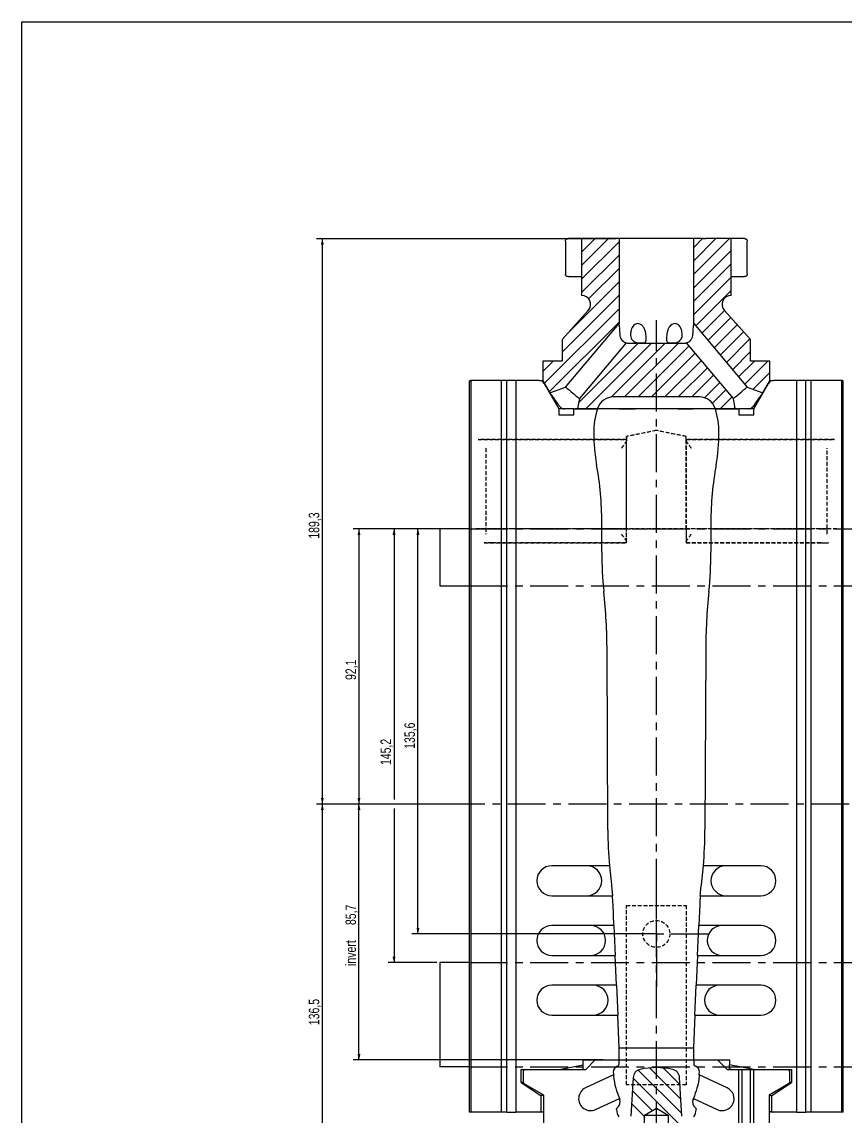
# Model space of a CAD drawing. Header units: millimetres. Extents: x 8 to 832, y 8 to 585.
# Drawn here: x 8 to 283.4, y 218.6 to 585 of the extents above; entities that cross this region are included whole.
import ezdxf

# ---------------------------------------------------------------- set-up
doc = ezdxf.new("R2010")
doc.units = ezdxf.units.MM
doc.linetypes.add('CENTERX2', pattern=[20.32, 12.7, -2.54, 2.54, -2.54])
doc.linetypes.add('HIDDEN', pattern=[1.905, 1.27, -0.635])
for name, color, linetype in [('CENTERLINE', 4, 'CENTERX2'), ('DIMENSIONS', 2, 'Continuous'), ('HATCH', 3, 'Continuous'), ('HIDDEN', 3, 'HIDDEN')]:
    doc.layers.add(name, color=color, linetype=linetype)
doc.layers.add('OUTLINE', color=7, linetype='Continuous', lineweight=25)
doc.styles.add('SLDTEXTSTYLE0', font='TXT', dxfattribs={"width": 0.75})
doc.dimstyles.new('SLDDIMSTYLE0', dxfattribs={"dimtxt": 3.5, "dimasz": 2, "dimexe": 0, "dimexo": 0.0625, "dimgap": 0.875, "dimtad": 1, "dimrnd": 1e-09, "dimzin": 12, "dimdsep": 46, "dimtxsty": 'SLDTEXTSTYLE0', "dimsah": 1, "dimcen": 0.09, "dimadec": 0, "dimazin": 3, "dimtfac": 1, "dimtofl": 0, "dimtmove": 0, "dimatfit": 3, "dimfxl": 0, "dimfrac": 2, "dimtolj": 1, "dimtzin": 12, "dimarcsym": 0})
doc.dimstyles.new('SLDDIMSTYLE1', dxfattribs={"dimtxt": 3.5, "dimasz": 2, "dimexe": 0, "dimexo": 0.0625, "dimgap": 0.875, "dimtad": 1, "dimdec": 1, "dimrnd": 1e-09, "dimzin": 12, "dimdsep": 46, "dimtxsty": 'SLDTEXTSTYLE0', "dimsah": 1, "dimcen": 0.09, "dimadec": 0, "dimazin": 3, "dimtfac": 1, "dimtdec": 1, "dimtofl": 0, "dimtmove": 0, "dimatfit": 3, "dimfxl": 0, "dimfrac": 2, "dimtolj": 1, "dimtzin": 12, "dimarcsym": 0})

# ---------------------------------------------------------------- blocks, each defined once
blk = doc.blocks.new('SW_HATCH_0')
at = {"layer": 'HATCH', "color": 0}
for p, q in [((-46.98, 307.74), (-56, 298.72)), ((-51.47, 307.74), (-56, 303.21)), ((-55.96, 307.74), (-56, 307.7)), ((-43.5, 306.73), (-56, 294.23)), ((-6.57, 307.74), (-18.5, 295.81)), ((-11.06, 307.74), (-18.5, 300.3)), ((-15.55, 307.74), (-18.5, 304.79)), ((-43.5, 302.24), (-56, 289.74)), ((-6, 303.82), (-18.5, 291.32)), ((-43.5, 297.75), (-53.65, 287.6)), ((-6, 299.33), (-18.5, 286.83)), ((-43.5, 293.26), (-60.18, 276.58)), ((-6, 294.84), (-18.5, 282.34)), ((-6, 290.35), (-17.84, 278.51)), ((-43.5, 288.77), (-62.5, 269.77)), ((-43.5, 284.28), (-68.49, 259.29)), ((-8.18, 283.68), (-15.79, 276.07)), ((-43.5, 279.79), (-66.84, 256.44)), ((-6.06, 281.31), (-13.74, 273.63)), ((-3.94, 278.94), (-11.69, 271.19)), ((-1.81, 276.57), (-9.64, 268.74)), ((-37.08, 272.74), (-56.99, 252.83)), ((-32.59, 272.74), (-54.49, 250.84)), ((-28.1, 272.74), (-46.15, 254.69)), ((-23.61, 272.74), (-41.61, 254.74)), ((-20.05, 271.81), (-37.12, 254.74)), ((0.31, 274.21), (-7.59, 266.3)), ((-18, 269.37), (-32.63, 254.74)), ((0.5, 269.91), (-5.55, 263.86)), ((-65.53, 266.74), (-69, 263.27)), ((-15.95, 266.93), (-28.14, 254.74)), ((-13.9, 264.49), (-23.65, 254.74)), ((1.82, 266.74), (-3.5, 261.42)), ((6.31, 266.74), (-1.45, 258.98)), ((-11.85, 262.04), (-19.16, 254.74)), ((7, 262.94), (1.36, 257.3)), ((-9.8, 259.6), (-14.93, 254.48)), ((-7.76, 257.16), (-12.27, 252.64)), ((-5.71, 254.72), (-9.59, 250.84)), ((-4.73, 251.21), (-5.1, 250.84)), ((-37.04, 29.36), (-22.5, 14.82)), ((-33.26, 30.07), (-22.8, 19.61)), ((-28.77, 30.07), (-23.09, 24.39)), ((-38.77, 26.6), (-22.02, 9.85)), ((-39.03, 22.37), (-32.43, 15.76)), ((-39.29, 18.14), (-35, 13.85))]:
    blk.add_line(p, q, dxfattribs=at)
blk = doc.blocks.new('_D_1')
at = {"layer": 'DIMENSIONS'}
for p, q in [((128.89, 323.11), (106.51, 323.11)), ((108.51, 323.11), (108.51, 186.61)), ((182.07, 186.61), (106.51, 186.61))]:
    blk.add_line(p, q, dxfattribs=at)
for points in [[(108.51, 323.11), (108.01, 321.11), (109.01, 321.11)], [(108.51, 186.61), (109.01, 188.61), (108.01, 188.61)]]:
    blk.add_solid(points, dxfattribs=at)
at = {"layer": 'DIMENSIONS', "insert": (103.99, 249.05), "char_height": 3.5, "attachment_point": 1, "rotation": 90, "style": 'SLDTEXTSTYLE0'}
blk.add_mtext('136,5', dxfattribs=at)
blk = doc.blocks.new('_D_2')
at = {"layer": 'DIMENSIONS'}
for p, q in [((156.77, 415.21), (118.78, 415.21)), ((120.78, 415.21), (120.78, 323.11)), ((128.89, 323.11), (118.78, 323.11))]:
    blk.add_line(p, q, dxfattribs=at)
for points in [[(120.78, 415.21), (120.28, 413.21), (121.28, 413.21)], [(120.78, 323.11), (121.28, 325.11), (120.28, 325.11)]]:
    blk.add_solid(points, dxfattribs=at)
at = {"layer": 'DIMENSIONS', "insert": (116.27, 364.64), "char_height": 3.5, "attachment_point": 1, "rotation": 90, "style": 'SLDTEXTSTYLE0'}
blk.add_mtext('92,1', dxfattribs=at)
blk = doc.blocks.new('_D_4')
at = {"layer": 'DIMENSIONS'}
for p, q in [((146.77, 415.21), (130.51, 415.21)), ((132.51, 415.21), (132.51, 324.61)), ((132.51, 321.61), (132.51, 270.01)), ((146.77, 270.01), (130.51, 270.01))]:
    blk.add_line(p, q, dxfattribs=at)
for points in [[(132.51, 415.21), (132.01, 413.21), (133.01, 413.21)], [(132.51, 270.01), (133.01, 272.01), (132.01, 272.01)]]:
    blk.add_solid(points, dxfattribs=at)
at = {"layer": 'DIMENSIONS', "insert": (127.99, 336.15), "char_height": 3.5, "attachment_point": 1, "rotation": 90, "style": 'SLDTEXTSTYLE0'}
blk.add_mtext('145,2', dxfattribs=at)
blk = doc.blocks.new('_D_5')
at = {"layer": 'DIMENSIONS'}
for p, q in [((206.77, 512.41), (106.51, 512.41)), ((108.51, 512.41), (108.51, 323.11)), ((128.89, 323.11), (106.51, 323.11))]:
    blk.add_line(p, q, dxfattribs=at)
for points in [[(108.51, 512.41), (108.01, 510.41), (109.01, 510.41)], [(108.51, 323.11), (109.01, 325.11), (108.01, 325.11)]]:
    blk.add_solid(points, dxfattribs=at)
at = {"layer": 'DIMENSIONS', "insert": (103.99, 411.95), "char_height": 3.5, "attachment_point": 1, "rotation": 90, "style": 'SLDTEXTSTYLE0'}
blk.add_mtext('189,3', dxfattribs=at)
blk = doc.blocks.new('_D_9')
at = {"layer": 'DIMENSIONS'}
for p, q in [((146.77, 415.21), (138.51, 415.21)), ((140.51, 279.61), (140.51, 415.21)), ((219.27, 279.61), (138.51, 279.61))]:
    blk.add_line(p, q, dxfattribs=at)
for points in [[(140.51, 415.21), (140.01, 413.21), (141.01, 413.21)], [(140.51, 279.61), (141.01, 281.61), (140.01, 281.61)]]:
    blk.add_solid(points, dxfattribs=at)
at = {"layer": 'DIMENSIONS', "insert": (135.99, 341.59), "char_height": 3.5, "attachment_point": 1, "rotation": 90, "style": 'SLDTEXTSTYLE0'}
blk.add_mtext('135,6', dxfattribs=at)
blk = doc.blocks.new('_D_12')
at = {"layer": 'DIMENSIONS'}
for p, q in [((160.79, 323.11), (118.78, 323.11)), ((120.78, 237.41), (120.78, 323.11)), ((202.35, 237.41), (118.78, 237.41))]:
    blk.add_line(p, q, dxfattribs=at)
for points in [[(120.78, 323.11), (120.28, 321.11), (121.28, 321.11)], [(120.78, 237.41), (121.28, 239.41), (120.28, 239.41)]]:
    blk.add_solid(points, dxfattribs=at)
at = {"layer": 'DIMENSIONS', "char_height": 3.5, "attachment_point": 1, "rotation": 90, "style": 'SLDTEXTSTYLE0'}
for s, insert in [('85,7', (116.27, 282.57)), ('invert', (116.27, 268.9))]:
    blk.add_mtext(s, dxfattribs=dict(at, insert=insert))
blk = doc.blocks.new('SW_CENTERMARKSYMBOL_1')
at = {"layer": 'CENTERLINE', "color": 0}
for p, q in [((0, 5), (0, 18.4)), ((-5, 0), (-18.4, 0)), ((0, 0), (-2.5, 0)), ((0, 0), (0, 2.5)), ((0, 0), (0, -2.5)), ((0, 0), (2.5, 0)), ((5, 0), (18.4, 0)), ((0, -5), (0, -18.4))]:
    blk.add_line(p, q, dxfattribs=at)

msp = doc.modelspace()

# ---------------------------------------------------------------- linework, layer by layer
at = {"layer": 'CENTERLINE'}
for p, q in [((220.272, 129.442), (220.272, 485.135)), ((157.772, 415.212), (419.772, 415.212)), ((157.772, 396.112), (409.772, 396.112)), ((129.887, 323.112), (715.108, 323.112)), ((157.772, 270.012), (409.772, 270.012)), ((157.772, 235.112), (409.772, 235.112))]:
    msp.add_line(p, q, dxfattribs=at)
at = {"layer": 'HIDDEN'}
for p, q in [((160.619, 445.212), (210.272, 445.212)), ((162.763, 445.212), (160.619, 445.212)), ((210.272, 445.212), (162.763, 445.212)), ((210.272, 415.212), (210.272, 446.21)), ((210.272, 410.81), (210.272, 444.913)), ((230.272, 415.212), (230.272, 446.21)), ((230.272, 445.212), (279.926, 445.212)), ((277.782, 445.212), (230.272, 445.212)), ((230.272, 444.913), (230.272, 410.81)), ((279.926, 445.212), (277.782, 445.212)), ((163.162, 442.212), (163.162, 413.512)), ((277.383, 413.512), (277.383, 442.212)), ((220.272, 415.212), (159.859, 415.212)), ((162.708, 415.212), (159.859, 415.212)), ((162.708, 415.212), (165.261, 415.212)), ((210.272, 415.212), (165.261, 415.212)), ((210.272, 410.512), (210.272, 415.212)), ((210.272, 415.212), (220.272, 415.212)), ((280.686, 415.212), (220.272, 415.212)), ((220.272, 415.212), (230.272, 415.212)), ((230.272, 415.212), (230.272, 410.512)), ((275.283, 415.212), (230.272, 415.212)), ((275.283, 415.212), (277.836, 415.212)), ((280.686, 415.212), (277.836, 415.212)), ((165.261, 410.512), (162.703, 410.512)), ((162.763, 410.512), (162.708, 410.512)), ((162.763, 410.512), (210.272, 410.512)), ((210.272, 410.512), (165.261, 410.512)), ((275.283, 410.512), (230.272, 410.512)), ((230.272, 410.512), (277.782, 410.512)), ((275.283, 410.512), (277.842, 410.512)), ((277.836, 410.512), (277.782, 410.512)), ((210.272, 229.112), (210.272, 289.112)), ((210.272, 289.112), (230.272, 289.112)), ((230.272, 289.112), (230.272, 229.112)), ((230.272, 229.112), (210.272, 229.112))]:
    msp.add_line(p, q, dxfattribs=at)
msp.add_circle((220.272, 279.612), 4.5, dxfattribs=at)
msp.add_circle((220.272, 279.612), 4.5, dxfattribs=at)
for points, knots in [([(220.272, 448.212), (220.256, 448.208), (218.284, 447.784), (214.962, 447.059), (211.633, 446.456), (210.272, 446.21)], [0, 0, 0, 0, 0.0049987, 0.5932988, 1, 1, 1, 1]), ([(230.272, 446.21), (228.912, 446.456), (225.583, 447.059), (222.261, 447.784), (220.289, 448.208), (220.272, 448.212)], [0, 0, 0, 0, 0.4067018, 0.9950028, 1, 1, 1, 1]), ([(210.272, 444.913), (210.253, 444.814), (210.209, 444.591), (209.866, 444.032), (209.299, 443.227), (208.819, 442.573), (208.565, 442.215), (208.563, 442.212)], [0, 0, 0, 0, 0.16033905, 0.36262779, 0.64738162, 0.99707664, 1, 1, 1, 1]), ([(210.272, 446.21), (210.272, 446.012), (210.272, 445.581), (210.272, 445.274), (210.272, 445.212), (210.272, 445.212), (210.272, 445.212)], [0, 0, 0, 0, 0.3415141, 0.7421402, 0.9964026, 1, 1, 1, 1]), ([(210.272, 444.913), (210.272, 444.999), (210.272, 445.172), (210.272, 445.198), (210.272, 445.212)], [0, 0, 0, 0, 0.4918953, 1, 1, 1, 1]), ([(230.272, 445.212), (230.272, 445.212), (230.272, 445.212), (230.272, 445.333), (230.272, 445.745), (230.272, 446.099), (230.272, 446.21)], [0, 0, 0, 0, 0.0035993, 0.4091102, 0.8146839, 1, 1, 1, 1]), ([(230.272, 445.212), (230.272, 445.182), (230.272, 445.143), (230.272, 444.959), (230.272, 444.913)], [0, 0, 0, 0, 0.7537954, 1, 1, 1, 1]), ([(231.981, 442.212), (231.979, 442.215), (231.726, 442.573), (231.246, 443.227), (230.679, 444.032), (230.336, 444.591), (230.292, 444.814), (230.272, 444.913)], [0, 0, 0, 0, 0.0029234, 0.3526184, 0.6373722, 0.8396609, 1, 1, 1, 1]), ([(208.563, 413.512), (208.565, 413.509), (208.819, 413.15), (209.299, 412.496), (209.866, 411.691), (210.209, 411.132), (210.253, 410.909), (210.272, 410.81)], [0, 0, 0, 0, 0.0029234, 0.3526173, 0.6373716, 0.8396607, 1, 1, 1, 1]), ([(210.272, 410.512), (210.272, 410.541), (210.272, 410.58), (210.272, 410.765), (210.272, 410.81)], [0, 0, 0, 0, 0.75379565, 1, 1, 1, 1]), ([(230.272, 410.81), (230.292, 410.909), (230.336, 411.132), (230.679, 411.691), (231.246, 412.496), (231.726, 413.15), (231.979, 413.509), (231.981, 413.512)], [0, 0, 0, 0, 0.1603393, 0.3626284, 0.6473827, 0.9970766, 1, 1, 1, 1]), ([(230.272, 410.81), (230.272, 410.725), (230.272, 410.551), (230.272, 410.525), (230.272, 410.512)], [0, 0, 0, 0, 0.4918962, 1, 1, 1, 1])]:
    msp.add_open_spline(points, degree=3, knots=knots, dxfattribs=at)
at = {"layer": 'OUTLINE'}
for p, q in [((8, 585), (832, 585)), ((8, 8), (8, 585)), ((189.838, 511.599), (189.838, 500.524)), ((190.661, 512.412), (190.838, 512.412)), ((195.272, 512.412), (190.838, 512.412)), ((207.772, 512.412), (195.272, 512.412)), ((195.272, 512.412), (195.272, 499.712)), ((203.246, 512.424), (203.246, 512.412)), ((206.22, 512.412), (206.22, 512.424)), ((207.772, 512.412), (207.772, 483.973)), ((232.772, 512.412), (207.772, 512.412)), ((232.772, 483.973), (232.772, 512.412)), ((235.882, 512.412), (232.772, 512.412)), ((235.882, 512.412), (235.882, 512.312)), ((235.882, 512.412), (236.671, 512.412)), ((236.671, 512.312), (235.882, 512.312)), ((236.671, 512.312), (236.671, 512.412)), ((245.272, 512.412), (236.671, 512.412)), ((245.272, 499.712), (245.272, 512.412)), ((249.706, 512.412), (245.272, 512.412)), ((249.706, 512.412), (249.883, 512.412)), ((250.706, 500.524), (250.706, 511.599)), ((190.838, 499.712), (190.661, 499.712)), ((190.838, 499.712), (195.272, 499.712)), ((195.272, 499.712), (195.272, 493.412)), ((245.272, 493.412), (245.272, 499.712)), ((245.272, 499.712), (249.706, 499.712)), ((249.883, 499.712), (249.706, 499.712)), ((197.506, 488.409), (188.772, 478.664)), ((251.772, 478.664), (243.038, 488.409)), ((189.924, 462.702), (207.772, 483.973)), ((232.772, 483.973), (250.621, 462.702)), ((188.772, 478.664), (188.772, 471.412)), ((210.153, 477.476), (194.52, 458.846)), ((210.772, 477.412), (229.772, 477.412)), ((246.025, 458.846), (230.392, 477.476)), ((251.772, 471.412), (251.772, 478.664)), ((182.272, 471.412), (182.272, 464.851)), ((188.772, 471.412), (182.272, 471.412)), ((258.272, 471.412), (251.772, 471.412)), ((258.272, 464.851), (258.272, 471.412)), ((157.772, 464.861), (158.21, 464.895)), ((157.772, 219.962), (157.772, 464.861)), ((158.524, 464.912), (158.21, 464.895)), ((158.21, 464.895), (158.21, 219.962)), ((158.322, 464.912), (158.524, 464.912)), ((168.452, 464.912), (158.524, 464.912)), ((168.452, 219.962), (168.452, 464.912)), ((170.272, 464.912), (168.452, 464.912)), ((170.272, 219.962), (170.272, 464.912)), ((173.272, 464.912), (170.272, 464.912)), ((173.272, 464.912), (173.272, 219.962)), ((181.033, 464.912), (173.272, 464.912)), ((181.033, 464.912), (182.272, 464.912)), ((182.272, 464.851), (184.626, 460.774)), ((182.765, 463.912), (187.672, 455.412)), ((184.626, 460.774), (189.924, 462.702)), ((250.621, 462.702), (255.918, 460.774)), ((252.872, 455.412), (257.78, 463.912)), ((255.918, 460.774), (258.272, 464.851)), ((258.272, 464.912), (259.512, 464.912)), ((267.272, 464.912), (259.512, 464.912)), ((267.272, 219.962), (267.272, 464.912)), ((270.272, 464.912), (267.272, 464.912)), ((270.272, 219.962), (270.272, 464.912)), ((272.092, 464.912), (270.272, 464.912)), ((272.092, 219.962), (272.092, 464.912)), ((282.02, 464.912), (272.092, 464.912)), ((282.02, 464.912), (282.222, 464.912)), ((282.335, 219.962), (282.335, 464.895)), ((282.335, 464.895), (282.772, 464.861)), ((282.772, 219.962), (282.772, 464.861)), ((194.52, 458.846), (193.932, 455.512)), ((234.681, 459.412), (205.864, 459.412)), ((246.613, 455.512), (246.025, 458.846)), ((187.672, 455.412), (187.672, 453.412)), ((189.344, 455.412), (187.672, 455.412)), ((192.672, 455.412), (189.502, 455.412)), ((192.672, 453.412), (192.672, 455.412)), ((192.672, 455.412), (200.522, 455.412)), ((193.057, 455.512), (193.932, 455.512)), ((193.932, 455.512), (200.602, 455.512)), ((200.522, 455.412), (200.752, 455.412)), ((200.602, 455.512), (200.832, 455.512)), ((200.752, 455.412), (200.802, 455.412)), ((200.802, 455.412), (200.832, 455.512)), ((207.939, 455.412), (200.802, 455.412)), ((207.844, 455.412), (213.135, 455.412)), ((207.939, 455.412), (207.954, 455.512)), ((207.954, 455.512), (213.15, 455.512)), ((213.11, 455.412), (213.135, 455.412)), ((213.135, 455.412), (213.15, 455.512)), ((227.409, 455.412), (213.135, 455.412)), ((227.395, 455.512), (232.591, 455.512)), ((227.409, 455.412), (227.395, 455.512)), ((227.435, 455.412), (227.409, 455.412)), ((227.409, 455.412), (232.606, 455.412)), ((232.606, 455.412), (232.591, 455.512)), ((239.743, 455.412), (232.606, 455.412)), ((239.743, 455.412), (239.713, 455.512)), ((239.713, 455.512), (239.943, 455.512)), ((239.793, 455.412), (239.743, 455.412)), ((239.793, 455.412), (240.022, 455.412)), ((239.943, 455.512), (246.613, 455.512)), ((240.022, 455.412), (247.872, 455.412)), ((246.613, 455.512), (247.488, 455.512)), ((251.043, 455.412), (247.872, 455.412)), ((247.872, 455.412), (247.872, 453.412)), ((252.872, 455.412), (251.207, 455.412)), ((252.872, 453.412), (252.872, 455.412)), ((187.672, 453.412), (192.672, 453.412)), ((247.872, 453.412), (252.872, 453.412)), ((157.772, 415.212), (147.772, 415.212)), ((147.772, 415.212), (147.772, 396.112)), ((202.022, 407.412), (202.022, 417.412)), ((238.522, 417.412), (238.522, 407.412)), ((147.772, 396.112), (157.772, 396.112)), ((204.022, 314.412), (203.772, 374.412)), ((236.772, 374.412), (236.522, 314.412)), ((204.546, 302.412), (185.272, 302.412)), ((204.547, 302.412), (204.546, 302.412)), ((204.547, 302.412), (205.217, 296.007)), ((235.328, 296.007), (235.998, 302.412)), ((255.272, 302.412), (235.998, 302.412)), ((235.998, 302.412), (235.998, 302.412)), ((185.272, 292.412), (205.588, 292.412)), ((205.588, 292.412), (205.588, 292.412)), ((234.957, 292.412), (255.272, 292.412)), ((234.957, 292.412), (234.957, 292.412)), ((206.071, 282.412), (205.772, 289.412)), ((234.772, 289.412), (234.473, 282.412)), ((206.071, 282.412), (185.272, 282.412)), ((206.072, 282.412), (206.071, 282.412)), ((255.272, 282.412), (234.473, 282.412)), ((234.473, 282.412), (234.473, 282.412)), ((185.272, 272.412), (206.498, 272.412)), ((206.925, 262.412), (206.498, 272.412)), ((206.499, 272.412), (206.498, 272.412)), ((234.046, 272.412), (233.619, 262.412)), ((234.046, 272.412), (255.272, 272.412)), ((234.046, 272.412), (234.046, 272.412)), ((157.772, 270.012), (147.772, 270.012)), ((147.772, 270.012), (147.772, 235.112)), ((206.925, 262.412), (185.272, 262.412)), ((206.926, 262.412), (206.925, 262.412)), ((255.272, 262.412), (233.619, 262.412)), ((233.619, 262.412), (233.619, 262.412)), ((185.272, 252.412), (207.353, 252.412)), ((207.822, 241.412), (207.353, 252.412)), ((207.353, 252.412), (207.353, 252.412)), ((233.192, 252.412), (232.722, 241.412)), ((233.192, 252.412), (255.272, 252.412)), ((233.192, 252.412), (233.192, 252.412)), ((207.822, 237.412), (207.822, 241.412)), ((207.822, 241.412), (232.722, 241.412)), ((232.722, 241.412), (232.722, 237.412)), ((157.772, 235.112), (147.772, 235.112)), ((187.772, 234.242), (195.772, 235.742)), ((195.772, 237.412), (207.822, 237.412)), ((195.772, 235.742), (195.772, 237.412)), ((196.622, 234.262), (199.772, 237.412)), ((199.772, 237.412), (207.772, 237.412)), ((207.772, 236.063), (207.772, 237.412)), ((207.822, 237.412), (232.722, 237.412)), ((232.722, 237.412), (244.772, 237.412)), ((232.772, 237.412), (232.772, 236.063)), ((232.772, 237.412), (240.772, 237.412)), ((240.772, 237.412), (243.922, 234.262)), ((244.772, 237.412), (244.772, 235.742)), ((252.772, 234.242), (244.772, 235.742)), ((175.022, 234.242), (187.772, 234.242)), ((175.022, 229.881), (175.022, 234.242)), ((175.772, 229.836), (175.772, 233.762)), ((176.272, 234.262), (196.622, 234.262)), ((205.929, 232.412), (196.582, 228.053)), ((212.511, 231.502), (211.722, 218.6)), ((228.822, 218.6), (228.033, 231.502)), ((243.963, 228.053), (234.615, 232.412)), ((243.922, 234.262), (247.772, 234.262)), ((247.772, 234.262), (247.772, 210.412)), ((247.772, 234.262), (248.686, 234.262)), ((248.705, 234.242), (252.772, 234.242)), ((248.844, 234.242), (248.844, 210.422)), ((251.701, 234.242), (251.701, 209.775)), ((252.772, 234.262), (252.772, 186.612)), ((252.772, 234.262), (264.272, 234.262)), ((252.772, 234.242), (265.522, 234.242)), ((264.772, 233.762), (264.772, 229.836)), ((265.522, 234.242), (265.522, 229.881)), ((175.022, 229.881), (181.607, 225.502)), ((175.772, 229.881), (175.022, 229.881)), ((182.572, 225.622), (176.022, 229.403)), ((264.522, 229.403), (257.972, 225.622)), ((258.937, 225.502), (265.522, 229.881)), ((265.522, 229.881), (264.772, 229.881)), ((181.607, 225.502), (181.607, 220.047)), ((182.572, 225.502), (181.607, 225.502)), ((182.572, 209.074), (182.572, 225.622)), ((199.963, 220.802), (207.886, 224.497)), ((232.658, 224.497), (240.582, 220.802)), ((257.972, 225.622), (257.972, 209.074)), ((257.972, 225.502), (258.937, 225.502)), ((258.937, 220.047), (258.937, 225.502)), ((158.21, 219.962), (157.772, 219.962)), ((168.452, 219.962), (158.21, 219.962)), ((170.272, 219.962), (168.452, 219.962)), ((170.272, 219.962), (173.272, 219.962)), ((181.107, 219.962), (173.272, 219.962)), ((182.572, 219.962), (181.107, 219.962)), ((206.972, 220.762), (206.972, 220.991)), ((216.272, 218.892), (220.272, 221.295)), ((220.272, 221.295), (224.272, 218.892)), ((233.572, 220.991), (233.572, 220.762)), ((259.437, 219.962), (257.972, 219.962)), ((267.272, 219.962), (259.437, 219.962)), ((267.272, 219.962), (270.272, 219.962)), ((272.092, 219.962), (270.272, 219.962)), ((282.335, 219.962), (272.092, 219.962)), ((282.772, 219.962), (282.335, 219.962)), ((216.272, 218.892), (224.272, 218.892)), ((216.272, 204.492), (216.272, 218.892)), ((224.272, 218.892), (224.272, 204.492))]:
    msp.add_line(p, q, dxfattribs=at)
at = {"layer": 'OUTLINE', "flags": 128}
for points in [[(189.924, 462.702), (190.062, 462.586), (190.461, 462.251), (191.073, 461.738), (191.823, 461.109), (192.621, 460.439), (193.371, 459.81), (193.982, 459.297), (194.381, 458.962), (194.52, 458.846)], [(246.025, 458.846), (246.163, 458.962), (246.562, 459.297), (247.174, 459.81), (247.924, 460.439), (248.722, 461.109), (249.472, 461.738), (250.083, 462.251), (250.482, 462.586), (250.621, 462.702)], [(206.072, 282.412), (206.291, 277.279), (206.499, 272.412)], [(234.046, 272.412), (234.254, 277.279), (234.473, 282.412)], [(206.926, 262.412), (207.144, 257.315), (207.353, 252.412)], [(233.192, 252.412), (233.401, 257.315), (233.619, 262.412)]]:
    msp.add_lwpolyline(points, dxfattribs=at)
at = {"layer": 'OUTLINE'}
for centre, radius, start, end in [((195.272, 490.412), 3, 318.13205, 90), ((245.272, 490.412), 3, 90, 221.86795), ((210.772, 480.412), 3, 258.0855, 270), ((229.772, 480.412), 3, 270, 281.9145), ((158.322, 461.912), 3, 90, 100.55681), ((181.033, 462.912), 2, 30, 90), ((259.512, 462.912), 2, 90, 150), ((282.222, 461.912), 3, 79.43237, 90), ((205.864, 453.912), 5.5, 90, 163.08761), ((234.681, 453.912), 5.5, 16.91239, 90), ((226.589, 447.412), 27.267, 162.93847, 180), ((213.956, 447.412), 27.267, 0, 17.06153), ((259.322, 447.412), 60, 180, 190.28553), ((181.222, 447.412), 60, 349.71447, 0), ((94.006, 417.412), 108.017, 0, 10.28553), ((346.539, 417.412), 108.017, 169.71447, 180), ((329.629, 407.412), 127.607, 180, 185.92774), ((110.915, 407.412), 127.607, 354.07226, 0), ((3.774, 373.578), 200, 0.23873, 5.92774), ((436.771, 373.578), 200, 174.07226, 179.76127), ((356.206, 315.046), 152.185, 180.23873, 184.76207), ((84.339, 315.046), 152.185, 355.23793, 359.76127), ((185.272, 297.412), 5, 90, 270), ((196.995, 297.412), 5, 270, 90), ((243.55, 297.412), 5, 90, 270), ((255.272, 297.412), 5, 270, 90), ((125.845, 285.998), 80, 2.44552, 4.59831), ((314.699, 285.998), 80, 175.40169, 177.55448), ((185.272, 277.412), 5, 90, 270), ((198.278, 277.412), 5, 270, 90), ((242.267, 277.412), 5, 90, 270), ((255.272, 277.412), 5, 270, 90), ((185.272, 257.412), 5, 90, 270), ((199.132, 257.412), 5, 270, 90), ((241.413, 257.412), 5, 90, 270), ((255.272, 257.412), 5, 270, 90), ((207.872, 233.412), 2, 108.74934, 182.39978), ((206.972, 236.063), 0.8, 288.74934, 0), ((220.272, 209.842), 25, 77.48721, 102.51279), ((233.572, 236.063), 0.8, 180, 251.25066), ((232.672, 233.412), 2, 357.60022, 71.25066), ((176.272, 233.762), 0.5, 90, 180), ((230.852, 234.375), 25, 182.39978, 184.50362), ((215.506, 231.319), 3, 102.51279, 176.5), ((225.039, 231.319), 3, 3.5, 77.48721), ((209.693, 234.375), 25, 355.49638, 357.60022), ((264.272, 233.762), 0.5, 0, 90), ((176.272, 229.836), 0.5, 180, 240), ((198.272, 224.428), 4, 115, 295), ((242.272, 224.428), 4, 245, 65), ((264.272, 229.836), 0.5, 300, 0), ((205.772, 223.34), 2.4, 305.8883, 23.74847), ((230.852, 234.375), 25, 203.27237, 203.74847), ((234.772, 223.34), 2.4, 156.25153, 234.1117), ((209.693, 234.375), 25, 336.25153, 336.72763), ((181.107, 221.462), 1.5, 270, 289.47122), ((207.472, 220.991), 0.5, 125.8883, 180), ((210.972, 220.762), 4, 180, 215.9798), ((229.572, 220.762), 4, 324.0202, 0), ((233.072, 220.991), 0.5, 0, 54.1117), ((259.437, 221.462), 1.5, 250.52878, 270)]:
    msp.add_arc(centre, radius, start, end, dxfattribs=at)
for points, knots in [([(189.854, 511.599), (189.85, 511.651), (189.839, 511.823), (189.951, 512.067), (190.161, 512.275), (190.401, 512.39), (190.575, 512.404), (190.661, 512.412)], [0, 0, 0, 0, 0.1351527, 0.4481479, 0.6759787, 0.8376035, 1, 1, 1, 1]), ([(249.883, 512.412), (249.97, 512.404), (250.143, 512.39), (250.383, 512.275), (250.593, 512.067), (250.706, 511.823), (250.694, 511.651), (250.691, 511.599)], [0, 0, 0, 0, 0.1623965, 0.3240213, 0.5518521, 0.8648473, 1, 1, 1, 1]), ([(190.661, 499.712), (190.575, 499.719), (190.401, 499.733), (190.161, 499.848), (189.951, 500.056), (189.839, 500.3), (189.85, 500.472), (189.854, 500.524)], [0, 0, 0, 0, 0.1623965, 0.3240215, 0.5518523, 0.8648536, 1, 1, 1, 1]), ([(250.691, 500.524), (250.694, 500.472), (250.706, 500.3), (250.593, 500.056), (250.383, 499.848), (250.143, 499.733), (249.97, 499.719), (249.883, 499.712)], [0, 0, 0, 0, 0.1351464, 0.4481477, 0.6759785, 0.8376035, 1, 1, 1, 1]), ([(208.13, 480.412), (208.11, 480.912), (208.074, 481.814), (207.948, 482.91), (207.836, 483.634), (207.778, 483.943), (207.774, 483.967), (207.772, 483.973)], [0, 0, 0, 0, 0.2975552, 0.5357617, 0.7282039, 0.9219227, 1, 1, 1, 1]), ([(216.772, 480.412), (216.691, 480.912), (216.546, 481.814), (215.954, 482.909), (215.219, 483.637), (214.414, 483.991), (213.647, 483.981), (213.001, 483.695), (212.407, 483.119), (211.882, 482.092), (211.686, 481.096), (211.636, 480.482), (211.631, 480.412)], [0, 0, 0, 0, 0.1488009, 0.2679231, 0.3641589, 0.4610335, 0.5433976, 0.620353, 0.7014431, 0.817593, 0.9792371, 1, 1, 1, 1]), ([(228.914, 480.412), (228.854, 480.912), (228.745, 481.814), (228.278, 482.909), (227.656, 483.637), (226.918, 483.991), (226.148, 483.981), (225.449, 483.695), (224.761, 483.119), (224.108, 482.092), (223.846, 481.096), (223.781, 480.482), (223.773, 480.412)], [0, 0, 0, 0, 0.14880096, 0.26792268, 0.36415951, 0.46103426, 0.54339696, 0.62035255, 0.70144297, 0.81759276, 0.97923705, 1, 1, 1, 1]), ([(232.772, 483.973), (232.771, 483.965), (232.766, 483.942), (232.72, 483.693), (232.627, 483.12), (232.498, 482.091), (232.433, 481.096), (232.417, 480.482), (232.415, 480.412)], [0, 0, 0, 0, 0.0872658, 0.241098, 0.4031942, 0.6353747, 0.9584958, 1, 1, 1, 1]), ([(210.153, 477.476), (210.127, 477.482), (210.072, 477.495), (209.659, 477.654), (209.114, 478.051), (208.601, 478.705), (208.256, 479.475), (208.143, 480.057), (208.131, 480.372), (208.13, 480.412)], [0, 0, 0, 0, 0.15651366, 0.32842018, 0.51504136, 0.67992783, 0.82590203, 0.97826083, 1, 1, 1, 1]), ([(211.631, 480.412), (211.629, 480.106), (211.627, 479.495), (211.973, 478.681), (212.564, 478.083), (213.319, 477.709), (214.202, 477.515), (215.129, 477.463), (215.911, 477.493), (216.473, 477.653), (216.807, 478.051), (216.914, 478.705), (216.876, 479.475), (216.806, 480.057), (216.775, 480.372), (216.772, 480.412)], [0, 0, 0, 0, 0.0837363, 0.1678516, 0.2443186, 0.3172573, 0.397567, 0.489534, 0.578209, 0.6641721, 0.757493, 0.8399458, 0.9129411, 0.9891293, 1, 1, 1, 1]), ([(223.773, 480.412), (223.739, 480.106), (223.671, 479.495), (223.628, 478.681), (223.741, 478.083), (224.015, 477.709), (224.48, 477.515), (225.191, 477.463), (226.109, 477.493), (227.082, 477.653), (227.967, 478.051), (228.585, 478.705), (228.892, 479.475), (228.936, 480.057), (228.916, 480.372), (228.914, 480.412)], [0, 0, 0, 0, 0.0837362, 0.1678516, 0.2443181, 0.3172567, 0.3975662, 0.4895345, 0.578209, 0.664172, 0.7574933, 0.8399456, 0.9129411, 0.9891292, 1, 1, 1, 1]), ([(232.415, 480.412), (232.382, 480.106), (232.317, 479.495), (231.928, 478.681), (231.449, 478.083), (230.969, 477.709), (230.551, 477.515), (230.397, 477.478), (230.392, 477.476), (230.392, 477.476)], [0, 0, 0, 0, 0.1674433, 0.3356449, 0.4885512, 0.6344029, 0.794995, 0.9788985, 1, 1, 1, 1]), ([(282.335, 464.895), (282.265, 464.901), (282.16, 464.91), (282.055, 464.911), (282.02, 464.912)], [0, 0, 0, 0, 0.6676752, 1, 1, 1, 1]), ([(187.798, 456.412), (187.407, 456.996), (186.557, 458.265), (185.457, 459.729), (184.744, 460.629), (184.663, 460.729), (184.626, 460.774)], [0, 0, 0, 0, 0.2431349, 0.527878, 0.787787, 1, 1, 1, 1]), ([(255.918, 460.774), (255.918, 460.773), (255.91, 460.764), (255.698, 460.503), (254.99, 459.599), (253.957, 458.218), (253.156, 457.022), (252.747, 456.412)], [0, 0, 0, 0, 0.0308938, 0.2661883, 0.5021402, 0.7459596, 1, 1, 1, 1]), ([(187.798, 456.412), (187.914, 456.257), (188.145, 455.949), (188.628, 455.612), (189.097, 455.436), (189.382, 455.419), (189.502, 455.412)], [0, 0, 0, 0, 0.2741189, 0.5492159, 0.8100735, 1, 1, 1, 1]), ([(251.043, 455.412), (251.09, 455.413), (251.312, 455.419), (251.726, 455.519), (252.23, 455.813), (252.561, 456.142), (252.705, 456.351), (252.747, 456.412)], [0, 0, 0, 0, 0.0758337, 0.3542058, 0.633415, 0.8936592, 1, 1, 1, 1]), ([(205.217, 296.007), (205.302, 295.292), (205.445, 294.095), (205.547, 292.895), (205.588, 292.412)], [0, 0, 0, 0, 0.59732809, 1, 1, 1, 1]), ([(234.957, 292.412), (234.998, 292.895), (235.1, 294.095), (235.242, 295.292), (235.328, 296.007)], [0, 0, 0, 0, 0.40267191, 1, 1, 1, 1]), ([(195.314, 234.262), (195.344, 234.267), (195.405, 234.277), (195.494, 234.302), (195.586, 234.338), (195.688, 234.402), (195.756, 234.485), (195.835, 234.669), (195.822, 234.923), (195.786, 235.305), (195.777, 235.58), (195.772, 235.742)], [0, 0, 0, 0, 0.0135622, 0.0270201, 0.0430727, 0.071616, 0.1307687, 0.1915047, 0.4265725, 0.6622376, 1, 1, 1, 1]), ([(245.231, 234.262), (245.201, 234.267), (245.14, 234.277), (245.051, 234.302), (244.959, 234.338), (244.857, 234.402), (244.789, 234.485), (244.71, 234.669), (244.723, 234.923), (244.759, 235.305), (244.767, 235.58), (244.772, 235.742)], [0, 0, 0, 0, 0.01356, 0.0270199, 0.0430725, 0.0716159, 0.1307685, 0.1915046, 0.4265724, 0.6622376, 1, 1, 1, 1]), ([(205.929, 232.412), (205.94, 232.286), (206.065, 230.8), (206.521, 228.089), (207.447, 225.654), (207.886, 224.497)], [0, 0, 0, 0, 0.0461062, 0.5469812, 1, 1, 1, 1]), ([(234.615, 232.412), (234.605, 232.286), (234.48, 230.8), (234.023, 228.089), (233.098, 225.654), (232.658, 224.497)], [0, 0, 0, 0, 0.0461062, 0.5469812, 1, 1, 1, 1]), ([(175.796, 229.718), (175.795, 229.718), (175.578, 229.764), (175.338, 229.814), (175.065, 229.872), (175.037, 229.878), (175.022, 229.881)], [0, 0, 0, 0, 0.0017701, 0.3618176, 0.6799921, 1, 1, 1, 1]), ([(264.758, 229.72), (264.921, 229.754), (265.229, 229.819), (265.475, 229.871), (265.506, 229.877), (265.522, 229.881)], [0, 0, 0, 0, 0.3573774, 0.6777653, 1, 1, 1, 1]), ([(181.607, 220.047), (181.633, 220.048), (181.685, 220.05), (182.021, 220.059), (182.405, 220.072), (182.572, 220.078)], [0, 0, 0, 0, 0.3662147, 0.7245162, 1, 1, 1, 1]), ([(258.937, 220.047), (258.911, 220.048), (258.86, 220.05), (258.524, 220.059), (258.139, 220.072), (257.972, 220.078)], [0, 0, 0, 0, 0.3662149, 0.7245165, 1, 1, 1, 1])]:
    msp.add_open_spline(points, degree=3, knots=knots, dxfattribs=at)

# ---------------------------------------------------------------- block references
at = {"layer": 'CENTERLINE'}
msp.add_blockref('SW_CENTERMARKSYMBOL_1', (220.272, 279.612), dxfattribs=at)
at = {"layer": 'HATCH'}
msp.add_blockref('SW_HATCH_0', (251.272, 204.673), dxfattribs=at)

# ---------------------------------------------------------------- dimensions: what is measured, and where the dimension line sits
at = {"layer": 'DIMENSIONS'}
for base, p1, p2, picture, middle in [((108.506, 323.112), (207.772, 512.412), (129.887, 323.112), '_D_5', (108.506, 417.762)), ((120.777, 323.112), (157.772, 415.212), (129.887, 323.112), '_D_2', (120.777, 369.162)), ((140.506, 415.212), (220.272, 279.612), (147.772, 415.212), '_D_9', (140.506, 347.412)), ((108.506, 186.612), (129.887, 323.112), (183.072, 186.612), '_D_1', (108.506, 254.862))]:
    dim = msp.add_linear_dim(base=base, p1=p1, p2=p2, angle=90, dimstyle='SLDDIMSTYLE0', dxfattribs=at)
    dim.commit()
    dim.dimension.update_dxf_attribs({"geometry": picture, "text_midpoint": middle, "dimtype": 160})
for base, p1, p2, text, dimstyle, picture, middle in [((132.506, 270.012), (147.772, 415.212), (147.772, 270.012), '<> ', 'SLDDIMSTYLE1', '_D_4', (132.506, 342.612)), ((120.777, 323.112), (445.33, 237.412), (445.33, 323.112), 'invert <>', 'SLDDIMSTYLE0', '_D_12', (120.777, 280.262))]:
    dim = msp.add_linear_dim(base=base, p1=p1, p2=p2, angle=90, text=text, dimstyle=dimstyle, dxfattribs=at)
    dim.commit()
    dim.dimension.update_dxf_attribs({"geometry": picture, "text_midpoint": middle, "dimtype": 160})

doc.saveas('drawing.dxf')
